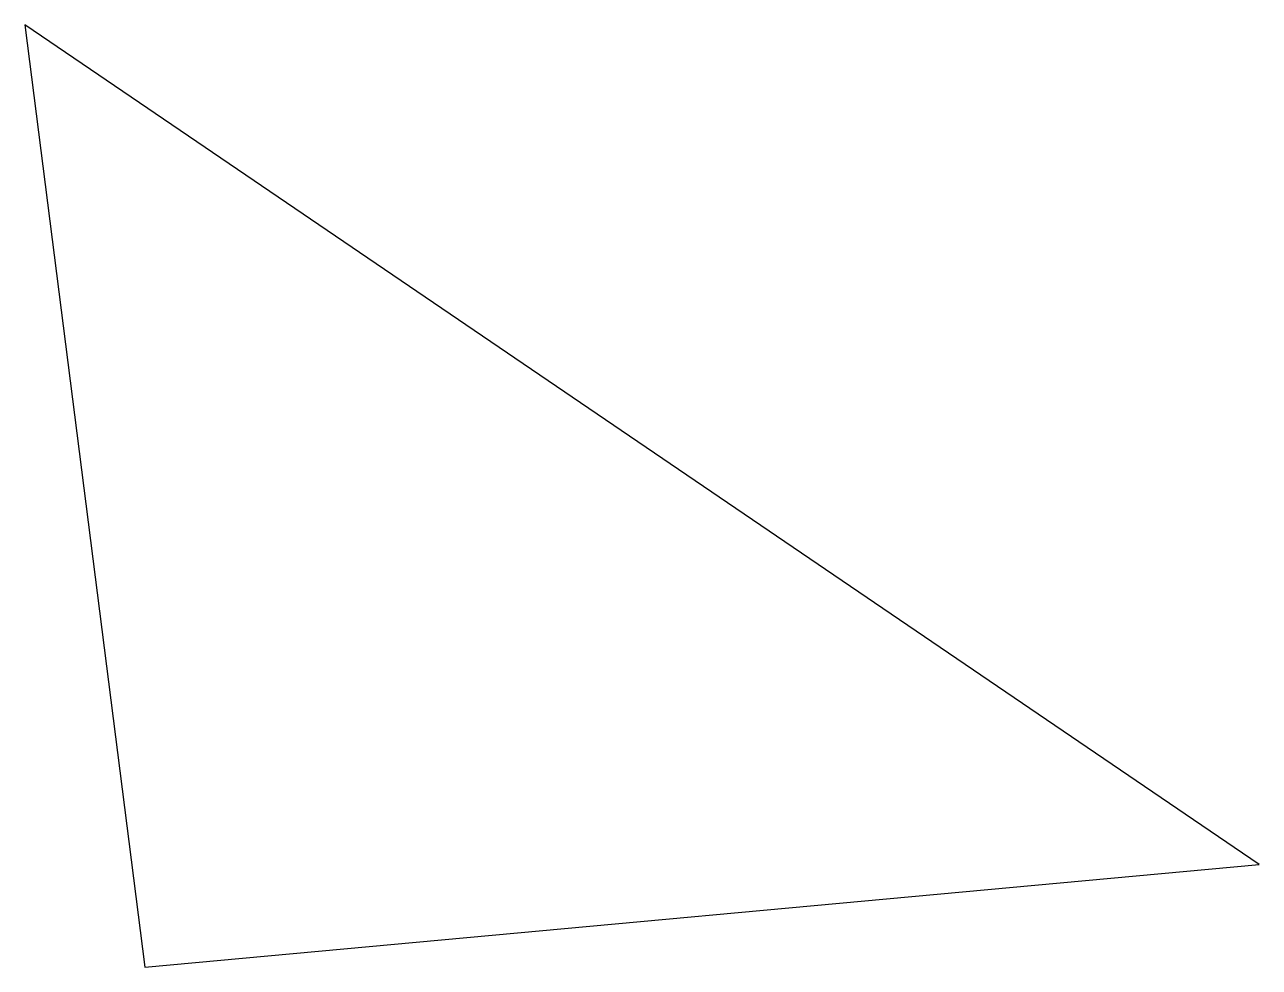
# Model space of a CAD drawing. Header units: millimetres. Extents: x 121 to 193, y -168 to -113.
import ezdxf

# ---------------------------------------------------------------- set-up
doc = ezdxf.new("R2010")
doc.units = ezdxf.units.MM

msp = doc.modelspace()

# ---------------------------------------------------------------- linework, layer by layer
msp.add_lwpolyline([(121, -113), (128, -168), (193, -162)], close=True)

doc.saveas('drawing.dxf')
